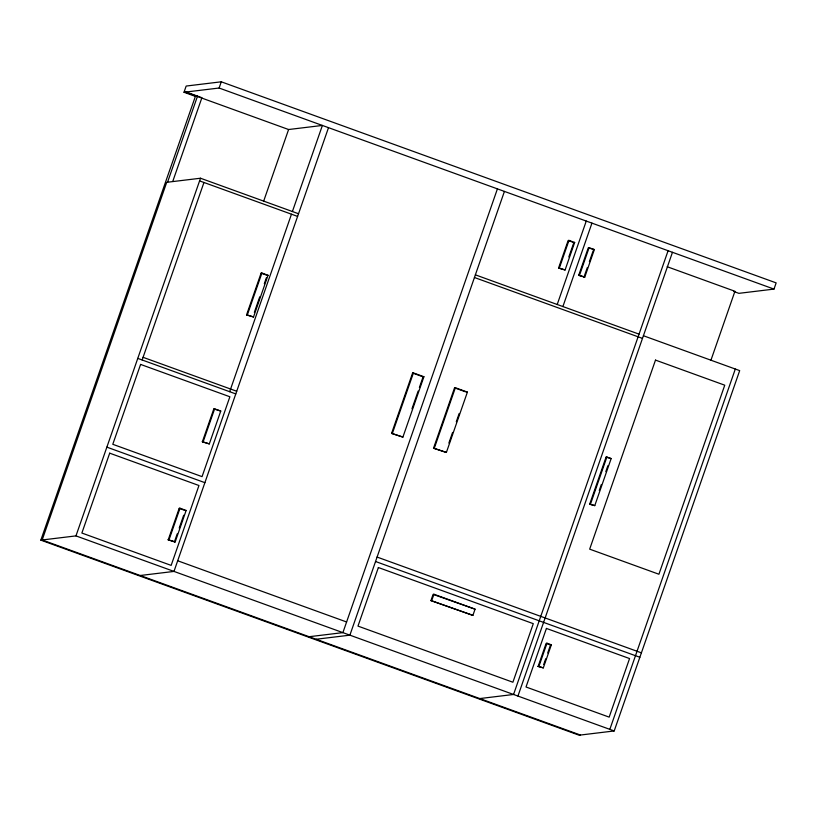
<?xml version="1.0" encoding="UTF-8"?>
<svg xmlns="http://www.w3.org/2000/svg" width="817" height="817" viewBox="0 0 817 817"><rect width="100%" height="100%" fill="white"/><g stroke="black" fill="none" stroke-linecap="round" stroke-linejoin="round"><path stroke-width="1.23" d="M167.546 182.211L197.52 96.13L195.386 96.386L184.009 92.26L186.164 86.051L221.274 81.802L776.15 282.886L773.985 289.095L738.885 293.344L733.625 291.444M643.408 335.736L739.681 370.622L614.2 730.949L579.1 735.198L40.85 540.139L195.386 96.386M172.755 181.415L201.901 97.713L186.143 92.004M184.009 92.26L219.109 88.022L221.274 81.802M40.85 540.139L75.961 535.891L200.512 178.229L298.532 213.748M142.148 359.98L203.954 182.477M263.615 201.268L288.595 129.525L322.388 125.44L292.404 211.532M168.22 539.823L179.189 508.337L180.016 508.235L186.143 510.462L175.175 541.947L168.22 539.823L175.175 541.947M202.371 441.772L213.809 408.939L214.626 408.837L220.753 411.053L209.315 443.897L202.371 441.772L209.315 443.897M246.56 314.862L261.093 273.144L261.92 273.052L268.037 275.268L253.515 316.976L246.56 314.862L253.515 316.976M169.048 539.731L180.016 508.235M203.198 441.67L214.626 408.837M247.388 314.759L261.92 273.052M174.348 542.049L177.197 533.879M179.219 528.048L183.692 515.221M254.353 312.308L259.745 296.816M264.31 283.713L266.383 277.749M229.669 391.69L291.475 214.197M328.505 127.666L173.98 571.42L140.187 575.505M391.578 433.378L412.595 373.032L413.422 372.93L423.921 376.739L402.904 437.085L391.578 433.378L402.904 437.085M392.405 433.276L413.422 372.93M411.972 408.786L418.151 391.037M419.387 387.483L423.094 376.831L423.921 376.739M497.42 188.87L342.895 632.624L309.102 636.719M504.426 191.413L349.89 635.166L316.108 639.251M433.531 448.186L454.548 387.83L455.375 387.738L467.406 392.099L446.388 452.444L433.531 448.186L446.388 452.444M434.358 448.084L455.375 387.738M448.87 443.08L452.577 432.428M456.284 421.776L459.164 413.494M430.937 600.566L433.102 594.357L433.929 594.255L475.055 609.165L472.9 615.375L430.937 600.566L472.9 615.375M431.764 600.464L433.929 594.255M558.573 268.007L568.152 240.494L568.979 240.392L574.668 242.455L565.088 269.967L558.573 268.007L565.088 269.967M559.4 267.905L568.979 240.392M568.846 256.906L573.432 243.752M557.204 304.496L586.259 221.07M562.893 306.559L591.947 223.133M578.702 275.298L588.281 247.786L589.108 247.694L594.357 249.594L584.778 277.106L578.702 275.298L584.778 277.106M579.529 275.206L589.108 247.694M583.951 277.208L587.29 267.639M589.374 261.654L593.122 250.89M668.092 250.717L513.556 694.47L479.773 698.566M517.937 696.064L672.462 252.31M589.68 504.171L606.061 457.132L606.888 457.03L611.157 458.582L594.776 505.621L589.68 504.171L594.776 505.621M590.507 504.069L606.888 457.03M599.269 490.425L601.322 484.552M605.826 471.613L607.868 465.731M538.117 666.396L546.154 643.316L546.981 643.224L551.352 644.807L543.315 667.877L538.117 666.396L543.315 667.877M538.944 666.294L546.981 643.224M543.703 664.517L545.705 658.747M547.717 652.977L550.535 644.909L551.352 644.807M710.872 360.409L734.943 291.281L667.203 266.73M609.829 729.367L735.31 369.039M200.512 178.229L166.719 182.314L42.167 539.976L580.417 735.034M267.22 275.37L268.037 275.268M573.84 242.557L574.668 242.455M594.357 249.594L589.333 248.174M220.753 411.053L213.809 408.939M466.589 392.191L467.406 392.099M611.157 458.582L606.061 457.132M185.316 510.554L186.143 510.462M475.055 609.165L434.276 594.776M219.109 88.022L773.985 289.095M185.326 92.107L288.595 129.525M569.296 240.903L572.707 242.149M475.371 274.839L639.037 334.143M474.442 277.504L642.489 338.391M199.583 180.894L297.602 216.413M261.093 273.144L266.199 274.992M454.548 387.83L465.486 391.803M412.595 373.032L423.094 376.831M143.067 357.315L236.716 391.251M137.767 358.387L235.786 393.917M106.864 447.144L204.883 482.663M377.086 557.061L641.406 652.844M375.544 561.504L639.854 657.287M179.189 508.337L184.295 510.186M547.247 643.714L550.535 644.909M177.687 560.768L346.602 621.982M75.961 535.891L614.2 730.949M109.692 453.169L81.874 533.041L171.151 565.395L198.96 485.512L109.692 453.169M140.595 364.413L112.787 444.295L202.054 476.638L229.873 396.766L140.595 364.413M378.373 567.529L357.979 626.098L512.892 682.236L533.287 623.667L378.373 567.529M546.42 628.426L526.015 686.995L609.165 717.132L629.56 658.553L546.42 628.426M655.5 360.103L589.67 549.147L658.921 574.239L724.75 385.195L655.5 360.103"/></g></svg>
